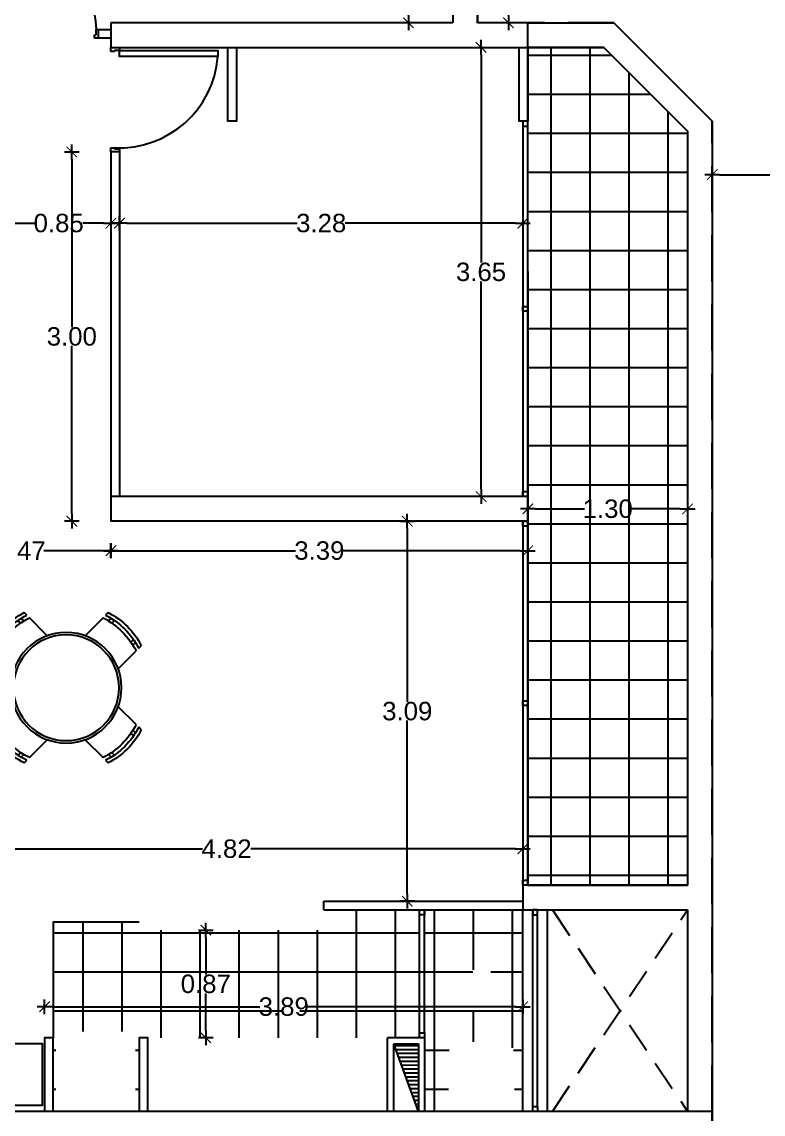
# Model space of a CAD drawing. Header units: millimetres. Extents: x 1217 to 2428, y 234 to 644.
# Drawn here: x 2365.58 to 2371.61, y 420.24 to 429.13 of the extents above; entities that cross this region are included whole.
import ezdxf

# ---------------------------------------------------------------- set-up
doc = ezdxf.new("R2010")
doc.units = ezdxf.units.MM
doc.linetypes.add('HIDDEN2', pattern=[0.1875, 0.125, -0.0625])
doc.layers.get('0').update_dxf_attribs({"lineweight": 5})
for name, color, linetype in [('0.1', 251, 'Continuous'), ('0.2', 2, 'Continuous'), ('0.3', 6, 'Continuous'), ('COTAS INTERIORES', 3, 'Continuous'), ('EJES', 8, 'Continuous'), ('MURO', 5, 'Continuous'), ('MUROS', 7, 'Continuous'), ('PUERTAS', 2, 'Continuous'), ('SHAFT', 3, 'Continuous'), ('TABIQUES', 4, 'Continuous')]:
    doc.layers.add(name, color=color, linetype=linetype)
doc.styles.add('INTERARQ', font='arial.ttf')
doc.dimstyles.new('ESCALA_1-50', dxfattribs={"dimtxt": 0.15, "dimasz": 0.06, "dimexe": 0.18, "dimexo": 0.0625, "dimgap": 0, "dimtad": 0, "dimtih": 1, "dimtoh": 1, "dimzin": 0, "dimdsep": 46, "dimtxsty": 'INTERARQ', "dimblk": 'DIMTICK', "dimcen": 0, "dimse1": 1, "dimse2": 1, "dimclrd": 256, "dimclre": 1, "dimclrt": 2, "dimadec": 0, "dimazin": 0, "dimtfac": 4.5, "dimtofl": 0, "dimtmove": 2, "dimatfit": 3, "dimldrblk": 'DIMTICK', "dimfxl": 1, "dimtolj": 1, "dimtzin": 0, "dimarcsym": 0})

# ---------------------------------------------------------------- blocks, each defined once
blk = doc.blocks.new('com')
at = {"layer": '0.1'}
for p, q in [((-0.3917, 0.5473), (-0.3705, 0.526)), ((-0.3449, 0.5429), (-0.3661, 0.5641)), ((-0.3421, 0.6108), (-0.3209, 0.5896)), ((-0.2997, 0.5684), (-0.1541, 0.4228)), ((0.1541, 0.4228), (0.2997, 0.5684)), ((0.3209, 0.5896), (0.3421, 0.6108)), ((0.3449, 0.5429), (0.3661, 0.5641)), ((0.3917, 0.5473), (0.3705, 0.526)), ((-0.5429, 0.3449), (-0.5641, 0.3661)), ((-0.5473, 0.3917), (-0.526, 0.3705)), ((0.5473, 0.3917), (0.526, 0.3705)), ((0.5429, 0.3449), (0.5641, 0.3661)), ((-0.5896, 0.3209), (-0.6108, 0.3421)), ((-0.4228, 0.1541), (-0.5684, 0.2997)), ((0.5684, 0.2997), (0.4228, 0.1541)), ((0.6108, 0.3421), (0.5896, 0.3209)), ((-0.5684, -0.2997), (-0.4228, -0.1541)), ((0.4228, -0.1541), (0.5684, -0.2997)), ((-0.6108, -0.3421), (-0.5896, -0.3209)), ((-0.5429, -0.3449), (-0.5641, -0.3661)), ((0.5429, -0.3449), (0.5641, -0.3661)), ((0.5896, -0.3209), (0.6108, -0.3421)), ((-0.5473, -0.3917), (-0.526, -0.3705)), ((-0.1541, -0.4228), (-0.2997, -0.5684)), ((0.2997, -0.5684), (0.1541, -0.4228)), ((0.5473, -0.3917), (0.526, -0.3705)), ((-0.3917, -0.5473), (-0.3705, -0.526)), ((0.3917, -0.5473), (0.3705, -0.526)), ((-0.3449, -0.5429), (-0.3661, -0.5641)), ((-0.3209, -0.5896), (-0.3421, -0.6108)), ((0.3421, -0.6108), (0.3209, -0.5896)), ((0.3449, -0.5429), (0.3661, -0.5641))]:
    blk.add_line(p, q, dxfattribs=at)
for radius in [0.45, 0.43]:
    blk.add_circle((0, 0), radius, dxfattribs=at)
for centre, start, end in [((-0.0616, 0.0616), 117.05475, 152.94525), ((-0.0404, 0.0404), 117.05475, 152.94525), ((-0.0192, 0.0192), 117.05475, 152.94525), ((0.0192, 0.0192), 27.05475, 62.94525), ((0.0404, 0.0404), 27.05475, 62.94525), ((0.0616, 0.0616), 27.05475, 62.94525), ((-0.0616, -0.0616), 207.05475, 242.94525), ((-0.0404, -0.0404), 207.05475, 242.94525), ((-0.0192, -0.0192), 207.05475, 242.94525), ((0.0192, -0.0192), 297.05475, 332.94525), ((0.0404, -0.0404), 297.05475, 332.94525), ((0.0616, -0.0616), 297.05475, 332.94525)]:
    blk.add_arc(centre, 0.6167, start, end, dxfattribs=at)
blk = doc.blocks.new('P80')
at = {"layer": 'PUERTAS'}
for p, q in [((-0.07, 0.825), (-0.07, 0.85)), ((-0.03, 0.825), (-0.07, 0.825)), ((-0.03, 0.8162), (-0.03, 0.825)), ((0, 0.8162), (-0.03, 0.8162)), ((0, 0.85), (0, 0.8162)), ((-0.07, 0.025), (-0.03, 0.025)), ((-0.07, 0), (-0.07, 0.025)), ((-0.03, 0.0338), (0, 0.0338)), ((-0.03, 0.025), (-0.03, 0.0338)), ((0, 0.0338), (0, 0))]:
    blk.add_line(p, q, dxfattribs=at)
blk.add_lwpolyline([(-0.87, 0.075), (-0.07, 0.075), (-0.07, 0.025), (-0.87, 0.025)], close=True, dxfattribs=at)
blk.add_arc((-0.0663, 0.0108), 0.8063, 87.41929, 175.43291, dxfattribs=at)
blk = doc.blocks.new('DFDFDFDFDDFGGG')
at = {"layer": 'PUERTAS'}
for p, q in [((381629.6763, 7752659.5205), (381629.6427, 7752659.5205)), ((381629.6427, 7752659.4505), (381629.6629, 7752659.4505)), ((381629.6628, 7752658.7508), (381629.6629, 7752659.4505)), ((381629.6629, 7752659.4936), (381629.6763, 7752659.4936)), ((381629.6629, 7752659.4505), (381629.6629, 7752659.4936)), ((381629.6629, 7752659.4505), (381629.7061, 7752659.4505)), ((381629.6763, 7752659.4936), (381629.6763, 7752659.5205)), ((381629.7061, 7752659.4505), (381629.706, 7752658.7508)), ((381630.359, 7752659.5205), (381630.359, 7752659.4936)), ((381630.3927, 7752659.5205), (381630.359, 7752659.5205)), ((381630.359, 7752659.4936), (381630.3725, 7752659.4936)), ((381630.3725, 7752659.4936), (381630.3725, 7752659.4505)), ((381630.3725, 7752659.4505), (381630.3927, 7752659.4505)), ((381629.706, 7752658.7508), (381629.6628, 7752658.7508))]:
    blk.add_line(p, q, dxfattribs=at)
blk.add_ellipse((381629.5787, 7752659.5294), major_axis=(-0.6336, 0.5233), ratio=0.91419, start_param=2.378631, end_param=3.775075, dxfattribs=at)
blk = doc.blocks.new('DIMTICK')
at = {"color": 1}
for p, q in [((-1, 0), (1, 0)), ((0, 1), (0, -1))]:
    blk.add_line(p, q, dxfattribs=at)
at = {"color": 3, "const_width": 0.141}
blk.add_lwpolyline([(0.71, 0.71), (-0.71, -0.71)], dxfattribs=at)
blk = doc.blocks.new('*D1191')
at = {"layer": 'COTAS INTERIORES', "lineweight": -2, "ltscale": 3, "transparency": 16777216}
for p, q in [((2369.7537, 425.1659), (2370.1562, 425.1659)), ((2370.9336, 425.1659), (2370.5312, 425.1659))]:
    blk.add_line(p, q, dxfattribs=at)
at = {"layer": 'DEFPOINTS', "color": 0, "ltscale": 3, "transparency": 16777216}
for p in [(2369.6937, 425.1657, 0), (2370.9936, 425.1659), (2370.9936, 425.1657, 0)]:
    blk.add_point(p, dxfattribs=at)
at = {"layer": 'COTAS INTERIORES', "lineweight": -2, "ltscale": 3, "transparency": 16777216, "xscale": 0.06, "yscale": 0.06, "zscale": 0.06, "rotation": 180}
blk.add_blockref('DIMTICK', (2369.6937, 425.1659), dxfattribs=at)
at = {"layer": 'COTAS INTERIORES', "lineweight": -2, "ltscale": 3, "transparency": 16777216, "xscale": 0.06, "yscale": 0.06, "zscale": 0.06}
blk.add_blockref('DIMTICK', (2370.9936, 425.1659), dxfattribs=at)
at = {"layer": 'COTAS INTERIORES', "color": 2, "ltscale": 3, "transparency": 16777216, "insert": (2370.3437, 425.1659), "char_height": 0.15, "attachment_point": 5, "style": 'INTERARQ'}
blk.add_mtext('\\A1;1.30', dxfattribs=at)
blk = doc.blocks.new('*D1194')
at = {"layer": 'COTAS INTERIORES', "lineweight": -2, "ltscale": 3, "transparency": 16777216}
for p, q in [((2371.2536, 427.8828), (2375.078, 427.8828)), ((2379.2922, 427.8828), (2375.4678, 427.8828))]:
    blk.add_line(p, q, dxfattribs=at)
at = {"layer": 'DEFPOINTS', "color": 0, "ltscale": 3, "transparency": 16777216}
for p in [(2371.1936, 428.3928, 0), (2379.3522, 428.4014, 0), (2379.3522, 427.8828)]:
    blk.add_point(p, dxfattribs=at)
at = {"layer": 'COTAS INTERIORES', "lineweight": -2, "ltscale": 3, "transparency": 16777216, "xscale": 0.06, "yscale": 0.06, "zscale": 0.06, "rotation": 180}
blk.add_blockref('DIMTICK', (2371.1936, 427.8828), dxfattribs=at)
at = {"layer": 'COTAS INTERIORES', "lineweight": -2, "ltscale": 3, "transparency": 16777216, "xscale": 0.06, "yscale": 0.06, "zscale": 0.06}
blk.add_blockref('DIMTICK', (2379.3522, 427.8828), dxfattribs=at)
at = {"layer": 'COTAS INTERIORES', "color": 2, "ltscale": 3, "transparency": 16777216, "insert": (2375.2729, 427.8828), "char_height": 0.15, "attachment_point": 5, "style": 'INTERARQ'}
blk.add_mtext('\\A1;8.16', dxfattribs=at)
blk = doc.blocks.new('*D1272')
at = {"layer": 'COTAS INTERIORES', "lineweight": -2, "ltscale": 3, "transparency": 16777216}
for p, q in [((2369.5361, 429.4805), (2369.5361, 429.406)), ((2369.5361, 429.1783), (2369.5361, 429.2528))]:
    blk.add_line(p, q, dxfattribs=at)
at = {"layer": 'DEFPOINTS', "color": 0, "ltscale": 3, "transparency": 16777216}
for p in [(2369.2836, 429.5405, 0), (2369.5361, 429.5405), (2369.2836, 429.1183, 0)]:
    blk.add_point(p, dxfattribs=at)
at = {"layer": 'COTAS INTERIORES', "lineweight": -2, "ltscale": 3, "transparency": 16777216, "xscale": 0.06, "yscale": 0.06, "zscale": 0.06}
for p, rotation in [((2369.5361, 429.5405), 90), ((2369.5361, 429.1183), 270)]:
    blk.add_blockref('DIMTICK', p, dxfattribs=dict(at, rotation=rotation))
at = {"layer": 'COTAS INTERIORES', "color": 2, "ltscale": 3, "transparency": 16777216, "insert": (2369.5361, 429.3294), "char_height": 0.15, "attachment_point": 5, "style": 'INTERARQ'}
blk.add_mtext('\\A1;0.42', dxfattribs=at)
blk = doc.blocks.new('*D1280')
at = {"layer": 'COTAS INTERIORES', "lineweight": -2, "ltscale": 3, "transparency": 16777216}
for p, q in [((2365.5137, 427.4887), (2365.6833, 427.4887)), ((2366.2437, 427.4887), (2366.0741, 427.4887))]:
    blk.add_line(p, q, dxfattribs=at)
at = {"layer": 'DEFPOINTS', "color": 0, "ltscale": 3, "transparency": 16777216}
for p in [(2365.4537, 428.9827, 0), (2366.3037, 428.9827, 0), (2365.4537, 427.4887)]:
    blk.add_point(p, dxfattribs=at)
at = {"layer": 'COTAS INTERIORES', "lineweight": -2, "ltscale": 3, "transparency": 16777216, "xscale": 0.06, "yscale": 0.06, "zscale": 0.06, "rotation": 180}
blk.add_blockref('DIMTICK', (2365.4537, 427.4887), dxfattribs=at)
at = {"layer": 'COTAS INTERIORES', "lineweight": -2, "ltscale": 3, "transparency": 16777216, "xscale": 0.06, "yscale": 0.06, "zscale": 0.06}
blk.add_blockref('DIMTICK', (2366.3037, 427.4887), dxfattribs=at)
at = {"layer": 'COTAS INTERIORES', "color": 2, "ltscale": 3, "transparency": 16777216, "insert": (2365.8787, 427.4887), "char_height": 0.15, "attachment_point": 5, "style": 'INTERARQ'}
blk.add_mtext('\\A1;0.85', dxfattribs=at)
blk = doc.blocks.new('*D1281')
at = {"layer": 'COTAS INTERIORES', "lineweight": -2, "ltscale": 3, "transparency": 16777216}
for p, q in [((2368.7229, 431.5028), (2368.7229, 430.4158)), ((2368.7229, 429.1783), (2368.7229, 430.2652))]:
    blk.add_line(p, q, dxfattribs=at)
at = {"layer": 'DEFPOINTS', "color": 0, "ltscale": 3, "transparency": 16777216}
for p in [(2368.6226, 431.5628, 0), (2368.6859, 429.1183, 0), (2368.7229, 429.1183)]:
    blk.add_point(p, dxfattribs=at)
at = {"layer": 'COTAS INTERIORES', "lineweight": -2, "ltscale": 3, "transparency": 16777216, "xscale": 0.06, "yscale": 0.06, "zscale": 0.06}
for p, rotation in [((2368.7229, 431.5628), 90), ((2368.7229, 429.1183), 270)]:
    blk.add_blockref('DIMTICK', p, dxfattribs=dict(at, rotation=rotation))
at = {"layer": 'COTAS INTERIORES', "color": 2, "ltscale": 3, "transparency": 16777216, "insert": (2368.7229, 430.3405), "char_height": 0.15, "attachment_point": 5, "style": 'INTERARQ'}
blk.add_mtext('\\A1;2.44', dxfattribs=at)
blk = doc.blocks.new('*D1282')
at = {"layer": 'COTAS INTERIORES', "lineweight": -2, "ltscale": 3, "transparency": 16777216}
for p, q in [((2369.3134, 428.8582), (2369.3134, 427.1686)), ((2369.3134, 425.3256), (2369.3134, 427.0153))]:
    blk.add_line(p, q, dxfattribs=at)
at = {"layer": 'DEFPOINTS', "color": 0, "ltscale": 3, "transparency": 16777216}
for p in [(2369.164, 428.9182, 0), (2369.3134, 428.9182), (2369.2611, 425.2656, 0)]:
    blk.add_point(p, dxfattribs=at)
at = {"layer": 'COTAS INTERIORES', "lineweight": -2, "ltscale": 3, "transparency": 16777216, "xscale": 0.06, "yscale": 0.06, "zscale": 0.06}
for p, rotation in [((2369.3134, 428.9182), 90), ((2369.3134, 425.2656), 270)]:
    blk.add_blockref('DIMTICK', p, dxfattribs=dict(at, rotation=rotation))
at = {"layer": 'COTAS INTERIORES', "color": 2, "ltscale": 3, "transparency": 16777216, "insert": (2369.3134, 427.0919), "char_height": 0.15, "attachment_point": 5, "style": 'INTERARQ'}
blk.add_mtext('\\A1;3.65', dxfattribs=at)
blk = doc.blocks.new('*D1283')
at = {"layer": 'COTAS INTERIORES', "lineweight": -2, "ltscale": 3, "transparency": 16777216}
for p, q in [((2366.4337, 427.4888), (2367.8188, 427.4888)), ((2369.5938, 427.4888), (2368.2087, 427.4888))]:
    blk.add_line(p, q, dxfattribs=at)
at = {"layer": 'DEFPOINTS', "color": 0, "ltscale": 3, "transparency": 16777216}
for p in [(2366.3737, 428.0683, 0), (2369.6538, 428.0682, 0), (2369.6538, 427.4888)]:
    blk.add_point(p, dxfattribs=at)
at = {"layer": 'COTAS INTERIORES', "lineweight": -2, "ltscale": 3, "transparency": 16777216, "xscale": 0.06, "yscale": 0.06, "zscale": 0.06, "rotation": 180}
blk.add_blockref('DIMTICK', (2366.3737, 427.4888), dxfattribs=at)
at = {"layer": 'COTAS INTERIORES', "lineweight": -2, "ltscale": 3, "transparency": 16777216, "xscale": 0.06, "yscale": 0.06, "zscale": 0.06}
blk.add_blockref('DIMTICK', (2369.6538, 427.4888), dxfattribs=at)
at = {"layer": 'COTAS INTERIORES', "color": 2, "ltscale": 3, "transparency": 16777216, "insert": (2368.0137, 427.4888), "char_height": 0.15, "attachment_point": 5, "style": 'INTERARQ'}
blk.add_mtext('\\A1;3.28', dxfattribs=at)
blk = doc.blocks.new('*D1180')
at = {"layer": 'COTAS INTERIORES', "lineweight": -2, "ltscale": 3, "transparency": 16777216}
for p, q in [((2368.7135, 425.0056), (2368.7135, 423.5971)), ((2368.7135, 422.0353), (2368.7135, 423.4438))]:
    blk.add_line(p, q, dxfattribs=at)
at = {"layer": 'DEFPOINTS', "color": 0, "ltscale": 3, "transparency": 16777216}
for p in [(2366.8625, 425.0656, 0), (2368.7135, 421.9753), (2368.884, 421.9753, 0)]:
    blk.add_point(p, dxfattribs=at)
at = {"layer": 'COTAS INTERIORES', "lineweight": -2, "ltscale": 3, "transparency": 16777216, "xscale": 0.06, "yscale": 0.06, "zscale": 0.06}
for p, rotation in [((2368.7135, 425.0656), 90), ((2368.7135, 421.9753), 270)]:
    blk.add_blockref('DIMTICK', p, dxfattribs=dict(at, rotation=rotation))
at = {"layer": 'COTAS INTERIORES', "color": 2, "ltscale": 3, "transparency": 16777216, "insert": (2368.7135, 423.5204), "char_height": 0.15, "attachment_point": 5, "style": 'INTERARQ'}
blk.add_mtext('\\A1;3.09', dxfattribs=at)
blk = doc.blocks.new('*D1181')
at = {"layer": 'COTAS INTERIORES', "lineweight": -2, "ltscale": 3, "transparency": 16777216}
for p, q in [((2365.8246, 421.1175), (2367.5142, 421.1175)), ((2369.5936, 421.1175), (2367.904, 421.1175))]:
    blk.add_line(p, q, dxfattribs=at)
at = {"layer": 'DEFPOINTS', "color": 0, "ltscale": 3, "transparency": 16777216}
for p in [(2369.6536, 421.1175), (2369.6536, 420.9615, 0), (2365.7646, 420.8654, 0)]:
    blk.add_point(p, dxfattribs=at)
at = {"layer": 'COTAS INTERIORES', "lineweight": -2, "ltscale": 3, "transparency": 16777216, "xscale": 0.06, "yscale": 0.06, "zscale": 0.06, "rotation": 180}
blk.add_blockref('DIMTICK', (2365.7646, 421.1175), dxfattribs=at)
at = {"layer": 'COTAS INTERIORES', "lineweight": -2, "ltscale": 3, "transparency": 16777216, "xscale": 0.06, "yscale": 0.06, "zscale": 0.06}
blk.add_blockref('DIMTICK', (2369.6536, 421.1175), dxfattribs=at)
at = {"layer": 'COTAS INTERIORES', "color": 2, "ltscale": 3, "transparency": 16777216, "insert": (2367.7091, 421.1175), "char_height": 0.15, "attachment_point": 5, "style": 'INTERARQ'}
blk.add_mtext('\\A1;3.89', dxfattribs=at)
blk = doc.blocks.new('*D1182')
at = {"layer": 'COTAS INTERIORES', "lineweight": -2, "ltscale": 3, "transparency": 16777216}
for p, q in [((2367.075, 421.6802), (2367.075, 421.3794)), ((2367.075, 420.9254), (2367.075, 421.2262))]:
    blk.add_line(p, q, dxfattribs=at)
at = {"layer": 'DEFPOINTS', "color": 0, "ltscale": 3, "transparency": 16777216}
for p in [(2367.1719, 421.7402, 0), (2367.075, 420.8654), (2367.1288, 420.8654, 0)]:
    blk.add_point(p, dxfattribs=at)
at = {"layer": 'COTAS INTERIORES', "lineweight": -2, "ltscale": 3, "transparency": 16777216, "xscale": 0.06, "yscale": 0.06, "zscale": 0.06}
for p, rotation in [((2367.075, 421.7402), 90), ((2367.075, 420.8654), 270)]:
    blk.add_blockref('DIMTICK', p, dxfattribs=dict(at, rotation=rotation))
at = {"layer": 'COTAS INTERIORES', "color": 2, "ltscale": 3, "transparency": 16777216, "insert": (2367.075, 421.3028), "char_height": 0.15, "attachment_point": 5, "style": 'INTERARQ'}
blk.add_mtext('\\A1;0.87', dxfattribs=at)
blk = doc.blocks.new('*D1183')
at = {"layer": 'COTAS INTERIORES', "lineweight": -2, "ltscale": 3, "transparency": 16777216}
for p, q in [((2364.8946, 422.4016), (2367.0471, 422.4016)), ((2369.5936, 422.4016), (2367.4412, 422.4016))]:
    blk.add_line(p, q, dxfattribs=at)
at = {"layer": 'DEFPOINTS', "color": 0, "ltscale": 3, "transparency": 16777216}
for p in [(2364.8346, 422.618, 0), (2369.6536, 422.499, 0), (2369.6536, 422.4016)]:
    blk.add_point(p, dxfattribs=at)
at = {"layer": 'COTAS INTERIORES', "lineweight": -2, "ltscale": 3, "transparency": 16777216, "xscale": 0.06, "yscale": 0.06, "zscale": 0.06, "rotation": 180}
blk.add_blockref('DIMTICK', (2364.8346, 422.4016), dxfattribs=at)
at = {"layer": 'COTAS INTERIORES', "lineweight": -2, "ltscale": 3, "transparency": 16777216, "xscale": 0.06, "yscale": 0.06, "zscale": 0.06}
blk.add_blockref('DIMTICK', (2369.6536, 422.4016), dxfattribs=at)
at = {"layer": 'COTAS INTERIORES', "color": 2, "ltscale": 3, "transparency": 16777216, "insert": (2367.2441, 422.4016), "char_height": 0.15, "attachment_point": 5, "style": 'INTERARQ'}
blk.add_mtext('\\A1;4.82', dxfattribs=at)
blk = doc.blocks.new('*D1184')
at = {"layer": 'COTAS INTERIORES', "lineweight": -2, "ltscale": 3, "transparency": 16777216}
for p, q in [((2366.3637, 424.8256), (2367.8038, 424.8256)), ((2369.6336, 424.8256), (2368.1936, 424.8256))]:
    blk.add_line(p, q, dxfattribs=at)
at = {"layer": 'DEFPOINTS', "color": 0, "ltscale": 3, "transparency": 16777216}
for p in [(2366.3037, 425.0656, 0), (2369.6936, 425.0656, 0), (2369.6936, 424.8256)]:
    blk.add_point(p, dxfattribs=at)
at = {"layer": 'COTAS INTERIORES', "lineweight": -2, "ltscale": 3, "transparency": 16777216, "xscale": 0.06, "yscale": 0.06, "zscale": 0.06, "rotation": 180}
blk.add_blockref('DIMTICK', (2366.3037, 424.8256), dxfattribs=at)
at = {"layer": 'COTAS INTERIORES', "lineweight": -2, "ltscale": 3, "transparency": 16777216, "xscale": 0.06, "yscale": 0.06, "zscale": 0.06}
blk.add_blockref('DIMTICK', (2369.6936, 424.8256), dxfattribs=at)
at = {"layer": 'COTAS INTERIORES', "color": 2, "ltscale": 3, "transparency": 16777216, "insert": (2367.9987, 424.8256), "char_height": 0.15, "attachment_point": 5, "style": 'INTERARQ'}
blk.add_mtext('\\A1;3.39', dxfattribs=at)
blk = doc.blocks.new('*D1185')
at = {"layer": 'COTAS INTERIORES', "lineweight": -2, "ltscale": 3, "transparency": 16777216}
for p, q in [((2364.8946, 424.8256), (2365.3814, 424.8256)), ((2366.2437, 424.8256), (2365.7569, 424.8256))]:
    blk.add_line(p, q, dxfattribs=at)
at = {"layer": 'DEFPOINTS', "color": 0, "ltscale": 3, "transparency": 16777216}
for p in [(2364.8346, 426.1973, 0), (2366.3037, 425.0656, 0), (2364.8346, 424.8256)]:
    blk.add_point(p, dxfattribs=at)
at = {"layer": 'COTAS INTERIORES', "lineweight": -2, "ltscale": 3, "transparency": 16777216, "xscale": 0.06, "yscale": 0.06, "zscale": 0.06, "rotation": 180}
blk.add_blockref('DIMTICK', (2364.8346, 424.8256), dxfattribs=at)
at = {"layer": 'COTAS INTERIORES', "lineweight": -2, "ltscale": 3, "transparency": 16777216, "xscale": 0.06, "yscale": 0.06, "zscale": 0.06}
blk.add_blockref('DIMTICK', (2366.3037, 424.8256), dxfattribs=at)
at = {"layer": 'COTAS INTERIORES', "color": 2, "ltscale": 3, "transparency": 16777216, "insert": (2365.5692, 424.8256), "char_height": 0.15, "attachment_point": 5, "style": 'INTERARQ'}
blk.add_mtext('\\A1;1.47', dxfattribs=at)
blk = doc.blocks.new('*D1286')
at = {"layer": 'COTAS INTERIORES', "lineweight": -2, "ltscale": 3, "transparency": 16777216}
for p, q in [((2365.9854, 428.0083), (2365.9854, 426.6436)), ((2365.9854, 425.1257), (2365.9854, 426.4903))]:
    blk.add_line(p, q, dxfattribs=at)
at = {"layer": 'DEFPOINTS', "color": 0, "ltscale": 3, "transparency": 16777216}
for p in [(2365.9854, 428.0683), (2366.3035, 428.0683, 0), (2366.3037, 425.0657, 0)]:
    blk.add_point(p, dxfattribs=at)
at = {"layer": 'COTAS INTERIORES', "lineweight": -2, "ltscale": 3, "transparency": 16777216, "xscale": 0.06, "yscale": 0.06, "zscale": 0.06}
for p, rotation in [((2365.9854, 428.0683), 90), ((2365.9854, 425.0657), 270)]:
    blk.add_blockref('DIMTICK', p, dxfattribs=dict(at, rotation=rotation))
at = {"layer": 'COTAS INTERIORES', "color": 2, "ltscale": 3, "transparency": 16777216, "insert": (2365.9854, 426.567), "char_height": 0.15, "attachment_point": 5, "style": 'INTERARQ'}
blk.add_mtext('\\A1;3.00', dxfattribs=at)

msp = doc.modelspace()

# ---------------------------------------------------------------- hatches: boundary and pattern name
at = {"layer": '0.1'}
h = msp.add_hatch(dxfattribs=at)
h.set_pattern_fill('NET', color=256, scale=0.1, angle=-270, style=0)
h.set_pattern_definition([(90, (811.59335, -408.393), (-0.3175, 2e-16), []), (180, (811.59335, -408.393), (-2e-16, -0.3175), [])])
h.paths.add_polyline_path([(2369.69375, 428.91825), (2370.31076, 428.91825), (2370.99362, 428.23539), (2370.99367, 422.10527), (2369.69367, 422.10526)])
h = msp.add_hatch(dxfattribs=at)
h.set_pattern_fill('NET', color=256, scale=0.1, angle=-270, style=0)
h.set_pattern_definition([(90, (190.24984, -96.7599), (-0.3175, 3e-16), []), (180, (190.24984, -96.7599), (-3e-16, -0.3175), [])])
edge = h.paths.add_edge_path()
edge.add_line((2365.83462, 421.80527), (2366.53462, 421.80527))
edge.add_line((2366.53462, 421.80527), (2366.53462, 421.74027))
edge.add_line((2366.53462, 421.74027), (2368.03462, 421.74027))
edge.add_line((2368.03462, 421.74027), (2368.03462, 421.90527))
edge.add_line((2368.03462, 421.90527), (2368.8137, 421.90527))
edge.add_line((2368.8137, 421.90527), (2368.81371, 421.71527))
edge.add_line((2368.81371, 421.71527), (2368.85371, 421.71527))
edge.add_line((2368.85371, 421.71527), (2368.85371, 421.90527))
edge.add_line((2368.85371, 421.90527), (2369.65367, 421.90526))
edge.add_line((2369.65367, 421.90526), (2369.65368, 420.86541))
edge.add_line((2369.65368, 420.86541), (2369.65367, 420.86541))
edge.add_line((2369.65367, 420.86541), (2369.65367, 420.26572))
edge.add_line((2369.65367, 420.26572), (2369.5597, 420.26574))
edge.add_arc((2369.5597, 420.29052), 0.02478, 270.000033, 360)
edge.add_line((2369.58448, 420.29052), (2369.58448, 420.73165))
edge.add_arc((2369.48535, 420.73165), 0.09913, 0, 90)
edge.add_line((2369.48535, 420.83078), (2369.14831, 420.83078))
edge.add_arc((2369.14831, 420.73165), 0.09913, 90, 180)
edge.add_line((2369.04918, 420.73165), (2369.04918, 420.29052))
edge.add_arc((2369.07396, 420.29052), 0.02478, 180, 267.862581)
edge.add_line((2369.07304, 420.26576), (2368.85371, 420.26576))
edge.add_line((2368.85371, 420.26576), (2368.85371, 420.86542))
edge.add_line((2368.85371, 420.86542), (2368.85371, 420.90542))
edge.add_line((2368.85371, 420.90542), (2368.81371, 420.90542))
edge.add_line((2368.81371, 420.90542), (2368.81371, 420.86542))
edge.add_line((2368.81371, 420.86542), (2368.60379, 420.86542))
edge.add_line((2368.60379, 420.86542), (2366.53462, 420.86542))
edge.add_line((2366.53462, 420.86542), (2366.53462, 420.26576))
edge.add_line((2366.53462, 420.26576), (2366.4297, 420.26576))
edge.add_line((2366.4297, 420.26576), (2366.4297, 420.31573))
edge.add_line((2366.4297, 420.31573), (2366.49154, 420.31573))
edge.add_arc((2366.49154, 420.32889), 0.01316, 270, 360)
edge.add_line((2366.5047, 420.32889), (2366.5047, 420.90257))
edge.add_arc((2366.49154, 420.90257), 0.01316, 0, 90)
edge.add_line((2366.49154, 420.91573), (2365.86786, 420.91573))
edge.add_arc((2365.86786, 420.90257), 0.01316, 90, 180)
edge.add_line((2365.8547, 420.90257), (2365.8547, 420.32889))
edge.add_arc((2365.86786, 420.32889), 0.01316, 180, 270)
edge.add_line((2365.86786, 420.31573), (2365.9297, 420.31573))
edge.add_line((2365.9297, 420.31573), (2365.9297, 420.26573))
edge.add_line((2365.9297, 420.26573), (2365.83462, 420.26576))
edge.add_line((2365.83462, 420.26576), (2365.83462, 420.86542))
edge.add_line((2365.83462, 420.86542), (2365.83462, 420.87319))
edge.add_line((2365.83462, 420.87319), (2365.83462, 421.80527))
h.paths.add_polyline_path([(2369.39219, 421.41735), (2369.39219, 421.0833), (2369.24794, 421.0833), (2369.24794, 421.41735)], flags=16)
h.paths.add_polyline_path([(2367.84094, 421.39195), (2367.84094, 420.97648), (2367.69669, 420.97648), (2367.69669, 421.39195)], flags=16)
at = {"layer": 'SHAFT', "linetype": 'ByBlock'}
h = msp.add_hatch(dxfattribs=at)
h.set_pattern_fill('ANSI31', color=256, scale=0.01, angle=-405, style=0)
h.set_pattern_definition([(180, (7755708.66231, -381126.659112), (-6e-17, -0.03175000233469), [])])
h.paths.add_polyline_path([(2368.60379, 420.81559), (2368.80371, 420.26577), (2368.80371, 420.61481), (2368.80371, 420.81542)])

# ---------------------------------------------------------------- linework, layer by layer
at = {"layer": '0.1', "elevation": 0}
for points in [[(2369.69377, 427.16427), (2369.69375, 428.99284)], [(2369.69375, 428.91825), (2370.31076, 428.91825), (2370.99362, 428.23539), (2370.99367, 422.10527), (2369.69367, 422.10526), (2369.69375, 428.91825)], [(2369.65378, 428.31825), (2369.65375, 425.26572)], [(2369.69371, 427.09427), (2369.69375, 425.26572)], [(2369.65367, 425.06572), (2369.65367, 422.10526)], [(2369.69367, 425.06572), (2369.69367, 422.10526)], [(2368.81371, 420.90542), (2368.8137, 421.90527)], [(2368.85371, 420.90542), (2368.8537, 421.90527)], [(2369.73367, 420.30572), (2369.73366, 421.90526)], [(2369.77367, 420.30572), (2369.77366, 421.90526)], [(2366.53462, 421.80527), (2365.83462, 421.80527), (2365.83462, 420.86542)]]:
    msp.add_lwpolyline(points, dxfattribs=at)
msp.add_lwpolyline([(2364.84822, 420.31576), (2365.74822, 420.31576), (2365.74822, 420.81542), (2364.84822, 420.81542)], close=True, dxfattribs=at)
at = {"layer": '0.2'}
for p, q in [((2371.19361, 428.31824, 0), (2371.19361, 420.26474, 0)), ((2370.99362, 428.23539, 0), (2370.99367, 422.10527, 0)), ((2370.99368, 421.90527, 0), (2370.99369, 420.26572, 0))]:
    msp.add_line(p, q, dxfattribs=at)
at = {"layer": '0.2', "elevation": 0}
for points in [[(2369.69362, 429.11825), (2370.39361, 429.11825)], [(2370.39361, 429.11825), (2371.19361, 428.31825)], [(2370.31076, 428.91825), (2369.69375, 428.91825)], [(2370.31076, 428.91825), (2370.99366, 428.23535)], [(2369.69367, 428.31825), (2369.65367, 428.31825), (2369.65367, 428.27825), (2369.69367, 428.27825), (2369.69367, 428.31825)], [(2369.69377, 426.77199), (2369.65377, 426.77199), (2369.65377, 426.81199), (2369.69377, 426.81199), (2369.69377, 426.77199)], [(2369.69372, 425.26568), (2369.65372, 425.26568), (2369.65372, 425.30568), (2369.69372, 425.30568), (2369.69372, 425.26568)], [(2369.69369, 425.02572), (2369.65369, 425.02572), (2369.65369, 425.06572), (2369.69369, 425.06572), (2369.69369, 425.02572)], [(2369.69367, 423.56549), (2369.65367, 423.56549), (2369.65367, 423.60549), (2369.69367, 423.60549), (2369.69367, 423.56549)], [(2369.69367, 422.10527), (2369.65367, 422.10527), (2369.65367, 422.14527), (2369.69367, 422.14527), (2369.69367, 422.10527)], [(2369.65367, 422.10526), (2369.65367, 421.90526)], [(2369.69367, 422.10526), (2370.99367, 422.10527)], [(2368.85371, 421.86527), (2368.81371, 421.86527), (2368.81371, 421.90527), (2368.85371, 421.90527), (2368.85371, 421.86527)], [(2369.65367, 421.90526), (2370.99368, 421.90527)], [(2369.77367, 421.90527), (2369.73367, 421.90527), (2369.73367, 421.86527), (2369.77367, 421.86527), (2369.77367, 421.90527)], [(2368.85371, 420.86542), (2368.81371, 420.86542), (2368.81371, 420.90542), (2368.85371, 420.90542), (2368.85371, 420.86542)], [(2369.77367, 420.26572), (2369.73367, 420.26572), (2369.73367, 420.30572), (2369.77367, 420.30572), (2369.77367, 420.26572)]]:
    msp.add_lwpolyline(points, dxfattribs=at)
at = {"layer": '0.2', "color": 1, "elevation": 0}
for points in [[(2369.65367, 420.26572), (2369.65367, 421.90526)], [(2369.85363, 420.26572), (2369.85368, 421.90526)]]:
    msp.add_lwpolyline(points, dxfattribs=at)
at = {"layer": '0.3'}
for p, q in [((2366.37372, 428.06825, 0), (2366.30346, 428.06825, 0)), ((2366.30377, 428.06825, 0), (2366.30378, 425.26572, 0)), ((2366.37372, 428.06825, 0), (2366.37381, 425.26572, 0)), ((2368.55379, 420.26574, 0), (2368.55379, 420.86559, 0)), ((2368.60379, 420.26577, 0), (2368.60379, 420.81559, 0)), ((2368.80371, 420.81542, 0), (2368.80371, 420.26577, 0)), ((2368.85371, 420.86542, 0), (2368.85371, 420.26577, 0))]:
    msp.add_line(p, q, dxfattribs=at)
at = {"layer": '0.3', "elevation": 0}
for points in [[(2366.20284, 429.06276), (2366.30372, 429.06276), (2366.30372, 428.99276), (2366.20284, 428.99284), (2366.20284, 429.06276)], [(2367.32375, 428.91825), (2367.32375, 428.31825), (2367.25375, 428.31825), (2367.25375, 428.91825)], [(2369.69375, 428.91825), (2369.69375, 428.31825), (2369.62375, 428.31825), (2369.62375, 428.91825)], [(2368.03462, 421.97527), (2369.65367, 421.97526)], [(2368.03462, 421.90527), (2368.03462, 421.97527)], [(2368.03462, 421.90527), (2369.65367, 421.90526)], [(2365.83462, 420.26572), (2365.83462, 420.86542), (2365.76462, 420.86542), (2365.76462, 420.26572)], [(2366.60462, 420.26572), (2366.60462, 420.86542), (2366.53462, 420.86542), (2366.53462, 420.26572)], [(2368.85371, 420.86542), (2368.55379, 420.86559)], [(2368.60379, 420.81559), (2368.80371, 420.81559)]]:
    msp.add_lwpolyline(points, dxfattribs=at)
at = {"layer": 'MUROS'}
for p, q in [((2369.08365, 429.54054, 0), (2369.08365, 429.11825, 0)), ((2369.28365, 429.54054, 0), (2369.28365, 429.11825, 0)), ((2371.19361, 420.26474, 0), (2364.83462, 420.26576, 0))]:
    msp.add_line(p, q, dxfattribs=at)
at = {"layer": 'MUROS', "color": 3, "linetype": 'HIDDEN2', "ltscale": 3, "elevation": 0}
msp.add_lwpolyline([(2371.19252, 412.86491), (2371.19225, 420.26472), (2371.19355, 428.3174), (2370.39356, 429.1174), (2369.28361, 429.11741), (2369.28361, 431.99784), (2368.48161, 432.79983), (2365.25369, 432.79983), (2365.25369, 431.7617), (2362.61361, 431.7617), (2362.61361, 432.79983), (2359.49605, 432.79983), (2358.58369, 431.99784), (2358.58369, 429.11736), (2357.79926, 429.11736), (2357.07365, 428.40102), (2357.07365, 423.66183), (2358.58368, 423.66183), (2358.5837, 422.26229), (2357.07365, 422.26228), (2357.07365, 410.86725)], dxfattribs=at)
at = {"layer": 'MUROS', "elevation": 0}
for points in [[(2366.30372, 429.11825), (2366.30372, 428.91825), (2369.69362, 428.91825), (2369.69362, 429.11825), (2369.28365, 429.11825)], [(2369.08365, 429.11825), (2366.30372, 429.11825)], [(2369.69372, 425.26563), (2366.30372, 425.2657)], [(2366.30372, 425.2657), (2366.30372, 425.06572)], [(2369.69372, 425.26568), (2369.69369, 425.06572)], [(2369.69369, 425.06572), (2366.30372, 425.06572)], [(2371.19361, 420.26567), (2371.19361, 415.46583)]]:
    msp.add_lwpolyline(points, dxfattribs=at)
at = {"layer": 'SHAFT', "linetype": 'ByBlock', "elevation": 0}
msp.add_lwpolyline([(2368.80371, 420.26577), (2368.60379, 420.81559)], dxfattribs=at)
at = {"layer": 'TABIQUES', "color": 8, "linetype": 'HIDDEN2', "ltscale": 2, "elevation": 0}
for points in [[(2369.89363, 420.26572), (2370.99368, 421.90527)], [(2369.89368, 421.90526), (2370.99369, 420.26572)]]:
    msp.add_lwpolyline(points, dxfattribs=at)

# ---------------------------------------------------------------- block references
at = {"layer": '0.1', "xscale": -0.9988240008469836, "yscale": 0.9988240008469836, "zscale": 0.9988240008469836, "rotation": 180}
msp.add_blockref('DFDFDFDFDDFGGG', (-378815.39284, 7743971.39229, 0), dxfattribs=at)
at = {"layer": 'EJES', "rotation": 180}
msp.add_blockref('P80', (2366.30384, 428.91825, 0), dxfattribs=at)
at = {"layer": 'MURO', "xscale": -1}
msp.add_blockref('com', (2365.93985, 423.71114, 0), dxfattribs=at)

# ---------------------------------------------------------------- dimensions: what is measured, and where the dimension line sits
at = {"layer": 'COTAS INTERIORES', "ltscale": 3}
for base, p1, p2, angle, picture, middle in [((2368.72287, 429.11825, 0), (2368.62262, 431.56283, 0), (2368.68593, 429.11825, 0), 90, '*D1281', (2368.72287, 430.34054, 0)), ((2369.53611, 429.54053, 0), (2369.28365, 429.11825, 0), (2369.28365, 429.54053, 0), 90, '*D1272', (2369.53611, 429.32939, 0)), ((2369.31339, 428.91825, 0), (2369.26112, 425.26564, 0), (2369.16405, 428.91825, 0), 90, '*D1282', (2369.31339, 427.09194, 0)), ((2365.98538, 428.06825, 0), (2366.30372, 425.06572, 0), (2366.30348, 428.06825, 0), 90, '*D1286', (2365.98538, 426.56698, 0)), ((2368.7135, 421.97525, 0), (2366.86251, 425.06564, 0), (2368.88403, 421.97525, 0), 270, '*D1180', (2368.7135, 423.52045, 0)), ((2367.07496, 420.86542, 0), (2367.17187, 421.74022, 0), (2367.1288, 420.86542, 0), 270, '*D1182', (2367.07496, 421.30282, 0))]:
    dim = msp.add_linear_dim(base=base, p1=p1, p2=p2, angle=angle, dimstyle='ESCALA_1-50', dxfattribs=at)
    dim.commit()
    dim.dimension.update_dxf_attribs({"geometry": picture, "text_midpoint": middle})
for base, p1, p2, picture, middle in [((2365.45372, 427.48875, 0), (2366.30372, 428.98266, 0), (2365.45372, 428.98266, 0), '*D1280', (2365.87872, 427.48875, 0)), ((2379.35221, 427.88278, 0), (2371.19361, 428.39282, 0), (2379.35221, 428.4014, 0), '*D1194', (2375.27291, 427.88278, 0)), ((2369.65378, 427.48878, 0), (2366.37372, 428.06825, 0), (2369.65378, 428.06823, 0), '*D1283', (2368.01375, 427.48878, 0)), ((2364.83462, 424.82563, 0), (2366.30371, 425.06564, 0), (2364.83462, 426.19734, 0), '*D1185', (2365.56916, 424.82563, 0)), ((2370.99364, 425.16592, 0), (2369.6937, 425.1657, 0), (2370.99364, 425.1657, 0), '*D1191', (2370.34367, 425.16592, 0)), ((2369.69364, 424.82563, 0), (2366.30371, 425.06564, 0), (2369.69364, 425.06565, 0), '*D1184', (2367.99868, 424.82563, 0)), ((2369.65364, 422.4016, 0), (2364.83462, 422.61803, 0), (2369.65364, 422.499, 0), '*D1183', (2367.24413, 422.4016, 0)), ((2369.65364, 421.11753, 0), (2365.76461, 420.86537, 0), (2369.65364, 420.96151, 0), '*D1181', (2367.70912, 421.11753, 0))]:
    dim = msp.add_linear_dim(base=base, p1=p1, p2=p2, dimstyle='ESCALA_1-50', dxfattribs=at)
    dim.commit()
    dim.dimension.update_dxf_attribs({"geometry": picture, "text_midpoint": middle})

doc.saveas('drawing.dxf')
